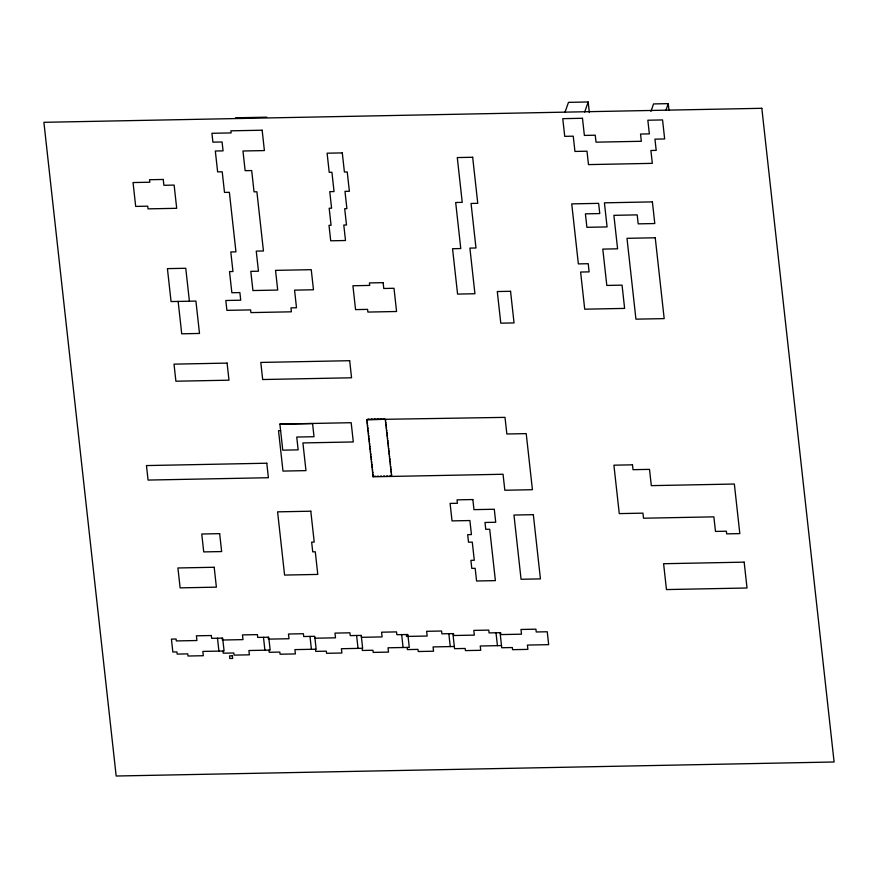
<?xml version="1.0" encoding="UTF-8"?>
<svg xmlns="http://www.w3.org/2000/svg" width="878" height="878" viewBox="0 0 878 878"><rect width="100%" height="100%" fill="white"/><g stroke="black" fill="none" stroke-linecap="round" stroke-linejoin="round"><path stroke-width="1.32" d="M564.96 112.395L568.472 102.364L588.183 101.98L589.347 112.538M584.671 112.011L588.183 101.98M650.916 111.451L653.55 103.933L668.257 103.637L669.014 110.43M666.073 109.904L668.257 103.637M235.469 117.795L266.714 117.18M367.948 419.113L369.1 419.091M371.021 419.058L372.173 419.036M374.105 418.993L375.257 418.971M377.178 418.938L378.33 418.916M380.262 418.872L381.414 418.85M383.335 418.817L384.487 418.795M366.795 419.651L385.266 419.289L391.588 476.425M279.884 424.096L312.568 423.569L314.017 436.717L296.742 437.046L298.158 449.865L282.771 450.162L279.884 424.096L351.178 422.702L353.307 441.952L302.91 442.929L305.972 470.63L282.99 471.08L278.524 430.692L280.609 430.659M374.258 476.249L375.411 476.227M377.342 476.183L378.495 476.161M380.415 476.128L381.568 476.106M383.499 476.063L384.652 476.041M386.572 476.008L387.725 475.986M389.656 475.942L390.809 475.92M372.996 476.787L503.05 474.252L504.828 490.242L532.419 489.704L526.218 433.622L506.847 433.995L505.004 417.368L366.675 419.596L373.117 476.787M314.895 638.218L335.506 637.823L334.979 633.104L349.916 632.808L350.223 635.617L361.297 635.398L361.516 637.318L382.117 636.912L381.601 632.193L396.527 631.897L396.845 634.706L407.853 634.498L409.28 647.393L388.021 647.799L388.504 652.102L373.194 652.398L372.963 650.269L362.351 650.466L362.109 648.315M454.332 646.504L433.073 646.921L433.545 651.224L418.246 651.52L418.005 649.38L407.392 649.588L407.162 647.426M501.503 645.582L480.244 645.999L480.716 650.302L465.417 650.598L465.175 648.458L454.563 648.666L452.905 633.609M500.076 632.687L501.733 647.745L512.346 647.536L512.587 649.676L527.887 649.38L527.415 645.078L548.673 644.661L547.246 631.765L536.228 631.984L535.92 629.175L520.983 629.471L521.51 634.19L500.899 634.585L500.69 632.676L489.057 632.906L488.75 630.097L473.813 630.393L474.339 635.112L453.728 635.507L453.52 633.598L441.886 633.828L441.579 631.019L426.642 631.315L427.169 636.034L406.558 636.429L406.349 634.52M496.004 632.775L497.431 645.67M448.834 633.696L450.26 646.592M385.541 419.585L385.651 420.562M385.826 422.186L385.936 423.152M386.122 424.776L386.221 425.753M386.408 427.377L386.518 428.343M386.693 429.968L386.803 430.944M386.978 432.569L387.088 433.545M387.264 435.17L387.374 436.136M387.549 437.76L387.659 438.737M387.846 440.361L387.944 441.338M388.131 442.951L388.241 443.928M388.416 445.552L388.526 446.529M388.702 448.153L388.811 449.119M388.987 450.743L389.097 451.72M389.272 453.344L389.382 454.321M389.569 455.934L389.667 456.911M389.854 458.535L389.953 459.512M390.139 461.137L390.249 462.102M390.425 463.727L390.534 464.703M390.71 466.328L390.82 467.305M390.995 468.929L391.105 469.895M391.281 471.519L391.39 472.496M391.577 474.12L391.676 475.097M401.663 634.618L403.09 647.514M367.07 419.947L367.18 420.924M367.355 422.537L367.465 423.514M367.652 425.139L367.75 426.115M367.937 427.74L368.036 428.705M368.222 430.33L368.332 431.307M368.508 432.931L368.617 433.908M368.793 435.521L368.903 436.498M369.078 438.122L369.188 439.099M369.364 440.723L369.473 441.689M369.66 443.313L369.759 444.29M369.945 445.914L370.055 446.891M370.231 448.515L370.34 449.481M370.516 451.105L370.626 452.082M370.801 453.706L370.911 454.672M371.087 456.297L371.196 457.273M371.383 458.898L371.482 459.874M371.668 461.499L371.778 462.465M371.954 464.089L372.063 465.066M372.239 466.69L372.349 467.667M372.524 469.28L372.634 470.257M372.81 471.881L372.92 472.858M373.106 474.482L373.205 475.448M361.231 635.409L362.658 648.304L341.41 648.71L341.882 653.012L326.583 653.309L326.342 651.18L315.729 651.377L315.487 649.226M356.611 635.496L358.037 648.392M309.989 636.407L311.416 649.303M268.174 637.219L268.383 639.129L288.994 638.734L288.467 634.015L303.404 633.718L303.711 636.528L314.73 636.309L316.157 649.204L294.898 649.621L295.37 653.923L280.071 654.22L279.83 652.08L269.217 652.288L268.986 650.126M263.488 637.318L264.904 650.214M189.407 301.209L185.763 268.273L167.424 268.624L171.067 301.571L195.915 301.088L199.504 333.453L181.724 333.805L178.146 301.428M222.178 638.119L222.386 640.029L242.997 639.623L242.471 634.904L257.408 634.618L257.715 637.428L268.734 637.208L270.161 650.104L248.902 650.521L249.374 654.823L234.075 655.12L233.833 652.98L223.221 653.188L222.99 651.026M217.492 638.207L218.918 651.103M761.83 108.301L43.9 122.316L116.17 776.02L834.1 761.994L761.83 108.301M582.476 118.278L562.765 118.662L564.719 136.342L573.246 136.178L574.936 151.444L586.998 151.203L588.48 164.603L652.321 163.352L650.894 150.489L656.195 150.39L654.955 139.141L664.657 138.954L662.561 119.935L647.843 120.22L649.358 133.884L640.534 134.049L641.335 141.281L596.03 142.17L595.251 135.201L584.375 135.421L582.476 118.278M262.149 130.218L230.903 130.822L231.133 132.918L211.927 133.291L212.904 142.159L222.079 141.984L223.067 150.862L215.319 151.016L217.634 171.89L222.222 171.803L224.494 192.403L229.367 192.315L235.952 251.843L230.793 251.953L232.955 271.522L229.52 271.587L231.858 292.736L239.881 292.583L240.726 300.21L225.811 300.495L226.908 310.362L250.614 309.901L250.91 312.601L291.386 311.811L290.947 307.871L296.501 307.761L294.558 290.146L313.468 289.773L311.251 269.678L275.538 270.369L277.711 290.058L252.919 290.541L250.801 271.357L258.461 271.203L256.244 251.119L263.444 250.976L256.892 191.777L254.038 191.832L251.679 170.552L245.138 170.672L242.965 150.994L264.399 150.577L262.149 130.218M342.299 152.904L327.099 153.2L329.217 172.318L331.917 172.264L334.046 191.569L329.755 191.656L331.588 208.207L329.184 208.251L331.072 225.295L328.998 225.328L330.71 240.802L345.504 240.517L343.792 225.042L346.492 224.987L344.692 208.701L346.887 208.657L344.977 191.36L349.378 191.272L347.238 171.956L344.406 172.022L342.299 152.904M472.671 157.261L457.284 157.568L462.234 202.368L455.682 202.5L460.774 248.562L452.554 248.715L457.57 294.086L474.932 293.746L469.895 248.101L475.986 247.98L471.058 203.455L477.764 203.323L472.671 157.261M163.242 179.463L149.523 179.727L149.809 182.229L133.05 182.547L135.684 206.418L147.723 206.176L148.02 208.865L176.697 208.305L174.129 185.082L163.89 185.291L163.242 179.463M652.398 201.896L604.415 202.829L607.082 226.919L586.899 227.314L585.406 213.837L599.762 213.563L598.631 203.356L571.732 203.883L578.361 263.894L588.227 263.707L589.127 271.873L580.61 272.037L584.715 309.188L624.62 308.408L622.052 285.141L606.808 285.438L602.791 249.1L617.585 248.814L613.887 215.329L637.198 214.88L638.196 223.857L654.79 223.539L652.398 201.896M655.24 237.773L626.991 238.322L635.935 319.164L664.185 318.615L655.24 237.773M383.115 282.661L369.408 282.925L369.682 285.427L352.923 285.756L355.557 309.616L367.597 309.374L367.893 312.074L396.571 311.503L394.002 288.28L383.763 288.489L383.115 282.661M510.546 291.287L497.288 291.54L500.789 323.17L514.047 322.917L510.546 291.287M227.095 363.097L174.009 364.14L175.896 381.217L228.982 380.185L227.095 363.097M349.674 360.704L260.799 362.438L262.687 379.526L351.562 377.781L349.674 360.704M266.791 463.222L146.461 465.57L148.064 480.068L268.405 477.72L266.791 463.222M632.489 464.824L613.909 465.186L619.264 513.608L642.948 513.147L643.508 518.218L713.869 516.846L715.482 531.431L726.369 531.223L726.666 533.868L739.825 533.604L734.348 484.03L651.311 485.644L649.511 469.368L633.027 469.686L632.489 464.824M472.847 499.549L457.043 499.856L457.427 503.281L450.096 503.423L452.027 520.895L469.895 520.544L471.442 534.581L467.678 534.658L468.512 542.198L472.276 542.121L474.285 560.274L470.893 560.34L471.793 568.395L475.174 568.329L476.578 580.995L495.39 580.632L489.704 529.247L485.753 529.324L484.996 522.476L495.719 522.267L494.281 509.251L473.966 509.646L472.847 499.549M310.801 511.205L277.591 511.852L284.582 575.068L317.781 574.421L315.29 551.801L312.733 551.845L311.657 542.121L314.214 542.077L310.801 511.205M533.33 514.673L513.959 515.046L521.06 579.271L540.431 578.887L533.33 514.673M219.665 533.659L201.753 534.011L203.729 551.911L221.651 551.56L219.665 533.659M214.188 567.265L177.916 567.967L180.122 587.865L216.383 587.152L214.188 567.265M744.16 562.15L663.603 563.72L666.457 589.566L747.024 587.997L744.16 562.15M211.346 635.518L196.409 635.804L196.935 640.523L176.324 640.929L176.105 639.019L171.419 639.107L172.845 652.003L176.917 651.926L177.158 654.088L187.771 653.88L188.002 656.02L203.312 655.723L202.84 651.421L224.088 651.004L222.661 638.108L211.653 638.328L211.346 635.518M232.385 655.822L229.52 655.877L229.806 658.5L232.681 658.445L232.385 655.822"/></g></svg>
